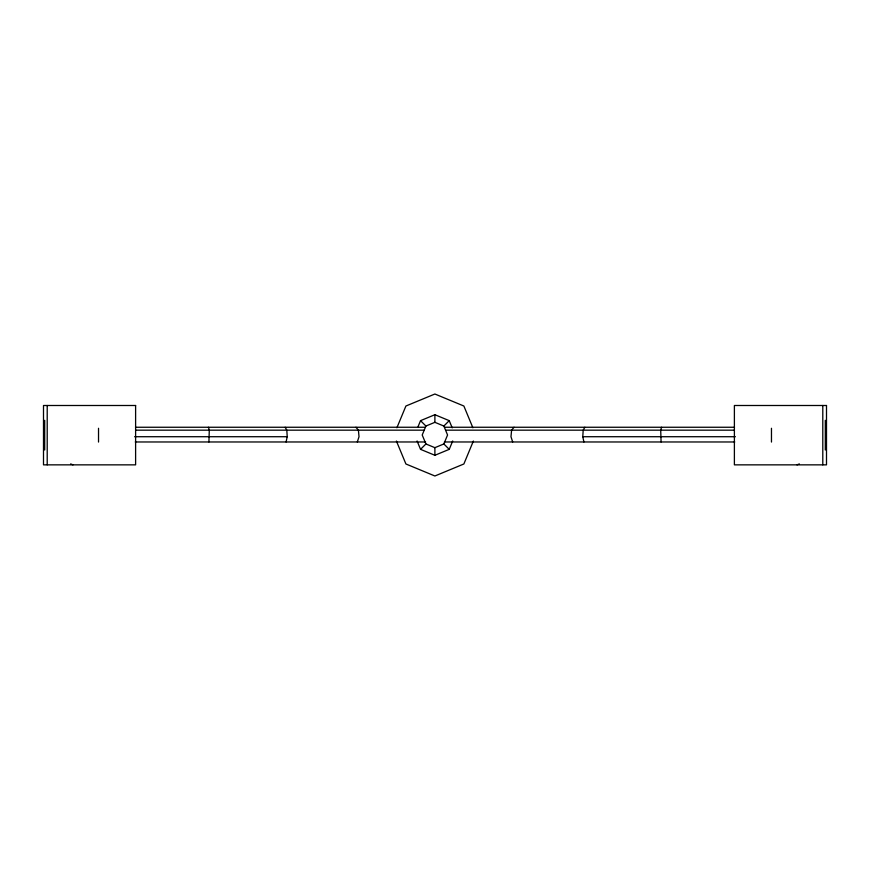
<?xml version="1.0" encoding="UTF-8"?>
<svg xmlns="http://www.w3.org/2000/svg" width="870" height="870" viewBox="0 0 870 870"><rect width="100%" height="100%" fill="white"/><g stroke="black" fill="none" stroke-linecap="round" stroke-linejoin="round"><path stroke-width="1.3" d="M417.078 440.981L420.547 449.344L434.891 455.282L434.891 447.68L443.852 443.961L447.561 435L443.852 426.039L434.891 422.32L425.919 426.039L422.211 435L425.919 443.961L434.891 447.68M583.922 441.971L582.78 436.718L583.183 430.171L584.847 427.257M208.92 441.971L209.289 430.171L208.463 427.257M286.078 441.971L287.22 436.718L286.817 430.171L285.153 427.257M661.537 427.257L660.711 430.171L661.08 441.971M357.32 441.971L359.016 436.718L358.407 430.171L355.95 427.257M396.905 427.757L405.909 406.018L434.891 394.012L463.873 406.018L472.878 427.757M418.068 426.637L420.547 420.656L434.891 414.718L449.235 420.656L452.204 427.833M434.891 455.282L449.235 449.344L452.694 440.981M473.378 441.036L463.873 463.982L434.891 475.988L405.909 463.982L396.405 441.036M514.05 427.257L511.593 430.171L510.984 436.718L512.68 441.971M420.547 449.344L425.919 443.961M443.852 426.039L449.235 420.656M796.985 464.852L799.356 463.917M135.513 427.257L425.376 427.257M444.624 427.257L734.487 427.257M135.959 430.171L424.158 430.171M445.842 430.171L734.041 430.171M134.622 436.718L287.22 436.718M582.78 436.718L735.378 436.718M135.263 441.971L425.593 441.971M444.407 441.971L734.737 441.971M70.644 463.917L73.015 464.852M420.547 420.656L425.919 426.039M443.852 443.961L449.235 449.344M825.304 420.33L825.304 450.007M822.792 405.496L822.792 464.852M771.472 428.279L771.472 442.058M434.891 414.718L434.891 422.32M98.527 428.279L98.527 442.058M47.208 405.496L47.208 464.852M44.696 420.33L44.696 450.007M135.611 405.496L43.5 405.496L43.5 464.852L135.611 464.852L135.611 405.496M826.5 405.496L734.389 405.496L734.389 464.852L826.5 464.852L826.5 405.496"/></g></svg>
